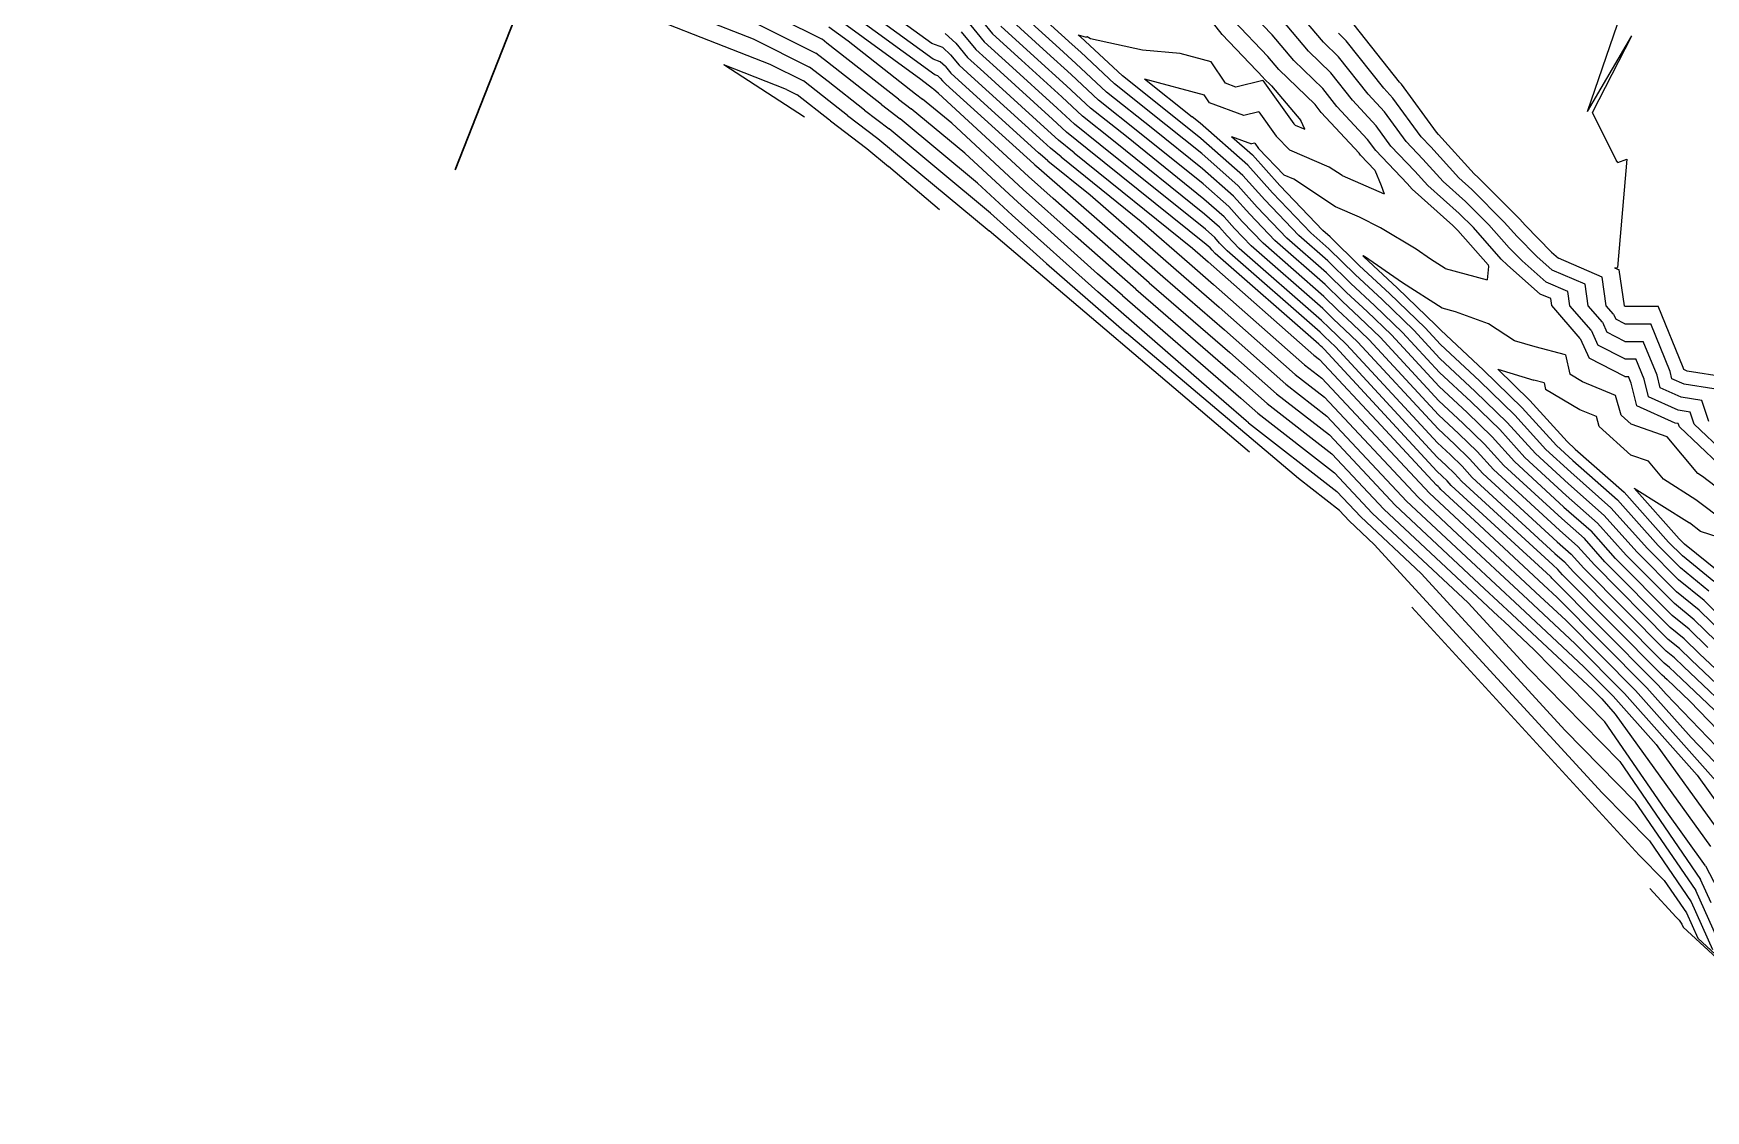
# Model space of a CAD drawing. Header units: metres. Extents: x -1120501 to 1198934, y -4928884 to 66998.
# Drawn here: x 62.3 to 303.9, y -948 to -792.5 of the extents above; entities that cross this region are included whole.
import ezdxf

# ---------------------------------------------------------------- set-up
doc = ezdxf.new("R2010")
doc.units = ezdxf.units.M
doc.layers.add('Cross Sections', color=10, linetype='Continuous')
doc.layers.add('SURF2CONTOURS', color=7, linetype='Continuous', lineweight=0)

msp = doc.modelspace()

# ---------------------------------------------------------------- linework, layer by layer
at = {"color": 7, "lineweight": 0}
msp.add_circle((-684.64, 190.5), 66807.04, dxfattribs=at)
at = {"layer": 'Cross Sections', "linetype": 'Continuous', "lineweight": 30}
msp.add_line((123.2, -812.15), (294.87, -374.62), dxfattribs=at)
at = {"layer": 'SURF2CONTOURS', "color": 4, "linetype": 'Continuous', "lineweight": -3}
for p, q in [((143.61, -787.07, 255), (168.66, -796.88, 255)), ((192.08, -793.92, 251), (181.44, -786.19, 251)), ((163.85, -789.58, 254), (175.32, -795.3, 254)), ((192.5, -798.43, 252), (179.31, -788.85, 252)), ((197.84, -788.87, 249), (200.83, -792.52, 249)), ((212.33, -794.05, 247), (205.64, -787.98, 247)), ((246.51, -795.03, 245), (241.86, -789.53, 245)), ((177.17, -791.5, 253), (179.98, -793.54, 253)), ((196.31, -792.21, 250), (198.43, -794.78, 250)), ((208.69, -795.19, 248), (203.24, -790.25, 248)), ((240.61, -795.76, 246), (235.66, -790.57, 246)), ((251.96, -793.52, 244), (250.81, -792.41, 244)), ((286.8, -803.73, 243), (291.14, -791.11, 243)), ((179.98, -793.54, 253), (189.71, -801.16, 253)), ((193.64, -794.5, 251), (192.08, -793.92, 251)), ((194.79, -795.55, 251), (193.64, -794.5, 251)), ((201.4, -797.47, 250), (198.43, -794.78, 250)), ((205.04, -796.33, 249), (200.83, -792.52, 249)), ((213.58, -795.18, 247), (212.33, -794.05, 247)), ((257.39, -800.37, 244), (251.96, -793.52, 244)), ((286.8, -803.73, 243), (293.2, -792.81, 243)), ((287.55, -803.87, 243), (293.2, -792.81, 243)), ((168.66, -796.88, 255), (173.51, -799.31, 255)), ((177.02, -796.62, 254), (175.32, -795.3, 254)), ((184.8, -802.72, 254), (177.02, -796.62, 254)), ((194.79, -795.55, 251), (196.02, -797.05, 251)), ((197.75, -798.62, 251), (196.02, -797.05, 251)), ((210.88, -801.63, 249), (205.04, -796.33, 249)), ((212.23, -798.4, 248), (208.69, -795.19, 248)), ((218.48, -799.75, 247), (213.58, -795.18, 247)), ((242.2, -797.65, 246), (240.61, -795.76, 246)), ((249.71, -798.12, 245), (246.51, -795.03, 245)), ((177.21, -802.18, 255), (173.51, -799.31, 255)), ((192.94, -798.59, 252), (192.5, -798.43, 252)), ((193.27, -798.89, 252), (192.94, -798.59, 252)), ((193.27, -798.89, 252), (193.62, -799.31, 252)), ((194.11, -799.76, 252), (193.62, -799.31, 252)), ((208.18, -808.07, 251), (197.75, -798.62, 251)), ((209.53, -804.85, 250), (201.4, -797.47, 250)), ((216.16, -802.07, 248), (212.23, -798.4, 248)), ((222.8, -799.02, 246), (231.4, -801.31, 246)), ((222.8, -799.02, 246), (229.67, -804.48, 246)), ((247.46, -802.72, 246), (242.2, -797.65, 246)), ((252.87, -802.11, 245), (249.71, -798.12, 245)), ((189.71, -801.16, 253), (190.72, -801.94, 253)), ((194.94, -805.43, 253), (190.72, -801.94, 253)), ((206.83, -811.3, 252), (194.11, -799.76, 252)), ((213.84, -804.39, 249), (210.88, -801.63, 249)), ((222.1, -806.79, 248), (216.16, -802.07, 248)), ((225.88, -805.63, 247), (218.48, -799.75, 247)), ((232.17, -802.46, 246), (231.4, -801.31, 246)), ((256.26, -805.78, 245), (252.87, -802.11, 245)), ((258.7, -801.79, 244), (257.39, -800.37, 244)), ((262.79, -807.38, 244), (258.7, -801.79, 244)), ((179.9, -804.29, 255), (177.21, -802.18, 255)), ((179.9, -804.29, 255), (184.28, -807.64, 255)), ((184.8, -802.72, 254), (187.5, -804.79, 254)), ((218.31, -807.94, 249), (213.84, -804.39, 249)), ((230.85, -805.43, 246), (229.67, -804.48, 246)), ((237.14, -804.3, 246), (232.17, -802.46, 246)), ((239.33, -803.76, 246), (237.14, -804.3, 246)), ((239.33, -803.76, 246), (241.84, -807.28, 246)), ((248.35, -803.85, 246), (247.46, -802.72, 246)), ((253.83, -809.76, 246), (248.35, -803.85, 246)), ((290.95, -810.76, 243), (287.55, -803.87, 243)), ((198.69, -814.08, 254), (187.5, -804.79, 254)), ((205.26, -814.98, 253), (194.94, -805.43, 253)), ((211.52, -806.71, 250), (209.53, -804.85, 250)), ((214.53, -809.1, 250), (211.52, -806.71, 250)), ((231.28, -814.18, 248), (222.1, -806.79, 248)), ((231.07, -809.8, 247), (225.88, -805.63, 247)), ((237.71, -811.49, 246), (230.85, -805.43, 246)), ((258.41, -808.71, 245), (256.26, -805.78, 245)), ((184.28, -807.64, 255), (200.35, -820.98, 255)), ((209.2, -809.03, 251), (208.18, -808.07, 251)), ((210.74, -810.25, 251), (209.2, -809.03, 251)), ((231.7, -822.93, 250), (214.53, -809.1, 250)), ((231.49, -818.55, 249), (218.31, -807.94, 249)), ((243.78, -809.31, 246), (241.84, -807.28, 246)), ((249.47, -811.76, 246), (243.78, -809.31, 246)), ((261.88, -812.36, 245), (258.41, -808.71, 245)), ((264.15, -808.82, 244), (262.79, -807.38, 244)), ((268.21, -813.29, 244), (264.15, -808.82, 244)), ((206.88, -811.35, 252), (206.83, -811.3, 252)), ((206.96, -811.41, 252), (206.88, -811.35, 252)), ((206.96, -811.41, 252), (207.55, -811.89, 252)), ((210.74, -810.25, 251), (222.33, -819.59, 251)), ((236.35, -814.47, 247), (231.07, -809.8, 247)), ((241.28, -815.45, 246), (237.71, -811.49, 246)), ((251.35, -812.99, 246), (249.47, -811.76, 246)), ((254.03, -810.04, 246), (253.83, -809.76, 246)), ((254.03, -810.04, 246), (256.1, -812.22, 246)), ((291.2, -811.1, 243), (290.95, -810.76, 243)), ((292.47, -810.63, 243), (291.14, -826.27, 243)), ((291.2, -811.1, 243), (292.47, -810.63, 243)), ((203.69, -818.69, 254), (198.69, -814.08, 254)), ((207.55, -811.89, 252), (225.43, -827.54, 252)), ((234.99, -817.46, 248), (231.28, -814.18, 248)), ((251.35, -812.99, 246), (257.45, -815.63, 246)), ((256.1, -812.22, 246), (257, -814.43, 246)), ((263.73, -814.4, 245), (261.88, -812.36, 245)), ((270.12, -814.99, 244), (268.21, -813.29, 244)), ((212.82, -821.74, 253), (205.26, -814.98, 253)), ((239.1, -817.53, 247), (236.35, -814.47, 247)), ((246.83, -821.27, 246), (241.28, -815.45, 246)), ((257, -814.43, 246), (257.45, -815.63, 246)), ((268.29, -818.46, 245), (263.73, -814.4, 245)), ((274.79, -819.69, 244), (270.12, -814.99, 244)), ((203.69, -818.69, 254), (216.05, -829.75, 254)), ((233.63, -820.44, 249), (231.49, -818.55, 249)), ((236.92, -819.61, 248), (234.99, -817.46, 248)), ((243.38, -822.01, 247), (239.1, -817.53, 247)), ((270.32, -820.5, 245), (268.29, -818.46, 245)), ((237.97, -852.91, 255), (200.35, -820.98, 255)), ((222.33, -819.59, 251), (229.3, -825.69, 251)), ((234.74, -821.68, 249), (233.63, -820.44, 249)), ((239.93, -822.76, 248), (236.92, -819.61, 248)), ((249.46, -823.57, 246), (246.83, -821.27, 246)), ((274.35, -825.03, 245), (270.32, -820.5, 245)), ((276.66, -821.79, 244), (274.79, -819.69, 244)), ((221.56, -829.39, 253), (212.82, -821.74, 253)), ((232.27, -823.43, 250), (231.7, -822.93, 250)), ((232.57, -823.76, 250), (232.27, -823.43, 250)), ((233.03, -824.24, 250), (232.57, -823.76, 250)), ((236.48, -823.5, 249), (234.74, -821.68, 249)), ((248.37, -833.89, 249), (236.48, -823.5, 249)), ((248.73, -830.45, 248), (239.93, -822.76, 248)), ((249.1, -827.01, 247), (243.38, -822.01, 247)), ((253.26, -827.29, 246), (249.46, -823.57, 246)), ((279.47, -824.67, 244), (276.66, -821.79, 244)), ((229.3, -825.69, 251), (232.78, -828.7, 251)), ((248, -837.33, 250), (233.03, -824.24, 250)), ((254.33, -824.54, 245), (254.51, -824.72, 245)), ((254.33, -824.54, 245), (254.55, -824.65, 245)), ((259.29, -829.17, 245), (254.51, -824.72, 245)), ((254.61, -824.69, 245), (254.55, -824.65, 245)), ((260.09, -828.49, 245), (254.61, -824.69, 245)), ((275.24, -825.94, 245), (274.35, -825.03, 245)), ((275.24, -825.94, 245), (279.96, -830.09, 245)), ((279.47, -824.67, 244), (281.72, -826.65, 244)), ((290.7, -826.3, 243), (291.14, -826.27, 243)), ((225.43, -827.54, 252), (234.35, -835.26, 252)), ((252, -829.86, 247), (249.1, -827.01, 247)), ((257.13, -830.89, 246), (253.26, -827.29, 246)), ((265.8, -832.13, 245), (260.09, -828.49, 245)), ((286.46, -828.68, 244), (281.72, -826.65, 244)), ((286.89, -831.78, 244), (286.46, -828.68, 244)), ((290.7, -826.3, 243), (291.41, -826.6, 243)), ((292.14, -831.79, 243), (291.41, -826.6, 243)), ((231.05, -842.81, 254), (216.05, -829.75, 254)), ((221.56, -829.39, 253), (235.92, -841.83, 253)), ((245.92, -840.3, 251), (232.78, -828.7, 251)), ((250.75, -832.42, 248), (248.73, -830.45, 248)), ((254.96, -832.62, 247), (252, -829.86, 247)), ((261.72, -835.31, 246), (257.13, -830.89, 246)), ((264.96, -834.63, 245), (259.29, -829.17, 245)), ((281.5, -830.75, 245), (279.96, -830.09, 245)), ((281.65, -831.76, 245), (281.5, -830.75, 245)), ((252.8, -834.34, 248), (250.75, -832.42, 248)), ((258.48, -836, 247), (254.96, -832.62, 247)), ((267.76, -832.65, 245), (265.8, -832.13, 245)), ((272.5, -834.41, 245), (267.76, -832.65, 245)), ((285.76, -836.5, 245), (281.65, -831.76, 245)), ((288.96, -834.16, 244), (286.89, -831.78, 244)), ((292.17, -831.82, 243), (292.14, -831.79, 243)), ((292.17, -831.82, 243), (292.17, -831.84, 243)), ((292.21, -831.86, 243), (292.17, -831.84, 243)), ((292.21, -831.86, 243), (297.01, -831.86, 243)), ((300.64, -840.72, 243), (297.01, -831.86, 243)), ((243.22, -843.09, 252), (234.35, -835.26, 252)), ((249.49, -834.99, 249), (248.37, -833.89, 249)), ((250.64, -836.06, 249), (249.49, -834.99, 249)), ((255.24, -836.68, 248), (252.8, -834.34, 248)), ((261.72, -835.31, 246), (265.49, -839.39, 246)), ((264.96, -834.63, 245), (265.6, -835.32, 245)), ((271.8, -841.09, 245), (265.6, -835.32, 245)), ((276.28, -836.83, 245), (272.5, -834.41, 245)), ((288.96, -834.16, 244), (289.61, -835.6, 244)), ((292.21, -836.93, 244), (289.61, -835.6, 244)), ((248.24, -837.56, 250), (248, -837.33, 250)), ((248.48, -837.78, 250), (248.24, -837.56, 250)), ((248.76, -838.05, 250), (248.48, -837.78, 250)), ((248.76, -838.05, 250), (265.05, -855.66, 250)), ((252, -837.37, 249), (250.64, -836.06, 249)), ((252, -837.37, 249), (265.16, -851.59, 249)), ((255.24, -836.68, 248), (265.27, -847.53, 248)), ((258.48, -836, 247), (265.38, -843.46, 247)), ((279.23, -837.72, 245), (276.28, -836.83, 245)), ((283.62, -838.88, 245), (279.23, -837.72, 245)), ((285.76, -836.5, 245), (287.04, -839.35, 245)), ((292.21, -836.93, 244), (294.87, -836.92, 244)), ((296.88, -841.83, 244), (294.87, -836.92, 244)), ((245.92, -840.3, 251), (248.44, -842.26, 251)), ((270.6, -844.15, 246), (265.49, -839.39, 246)), ((283.62, -838.88, 245), (284.27, -841.68, 245)), ((292.21, -841.99, 245), (287.04, -839.35, 245)), ((300.71, -841.01, 243), (300.64, -840.72, 243)), ((237.49, -848.39, 254), (231.05, -842.81, 254)), ((240.52, -845.89, 253), (235.92, -841.83, 253)), ((243.22, -843.09, 252), (249.17, -847.71, 252)), ((248.44, -842.26, 251), (264, -858.87, 251)), ((277.38, -846.51, 245), (271.8, -841.09, 245)), ((286.09, -842.76, 245), (284.27, -841.68, 245)), ((290.87, -844.72, 245), (286.09, -842.76, 245)), ((292.21, -841.99, 245), (292.73, -841.99, 245)), ((293.13, -842.95, 245), (292.73, -841.99, 245)), ((293.92, -846.24, 245), (293.13, -842.95, 245)), ((297.31, -843.63, 244), (296.88, -841.83, 244)), ((301.2, -841.23, 243), (300.71, -841.01, 243)), ((306.75, -842.11, 243), (301.2, -841.23, 243)), ((269.41, -847.21, 247), (265.38, -843.46, 247)), ((275.2, -848.62, 246), (270.6, -844.15, 246)), ((291.68, -847.59, 245), (290.87, -844.72, 245)), ((300.33, -844.98, 244), (297.31, -843.63, 244)), ((303.34, -845.46, 244), (300.33, -844.98, 244)), ((304.33, -848.48, 244), (303.34, -845.46, 244)), ((240.52, -845.89, 253), (249.89, -853.16, 253)), ((249.17, -847.71, 252), (260.68, -860.01, 252)), ((268.21, -850.26, 248), (265.27, -847.53, 248)), ((273.03, -850.73, 247), (269.41, -847.21, 247)), ((282.34, -851.97, 245), (277.38, -846.51, 245)), ((291.68, -847.59, 245), (293.12, -848.89, 245)), ((299.46, -848.73, 245), (293.92, -846.24, 245)), ((237.82, -848.68, 254), (237.49, -848.39, 254)), ((237.82, -848.68, 254), (250.61, -858.62, 254)), ((270.86, -852.83, 248), (268.21, -850.26, 248)), ((279.29, -853.12, 246), (275.2, -848.62, 246)), ((298.32, -850.71, 245), (293.12, -848.89, 245)), ((299.93, -848.81, 245), (299.46, -848.73, 245)), ((300.08, -849.27, 245), (299.93, -848.81, 245)), ((305.8, -854.67, 245), (300.08, -849.27, 245)), ((267.01, -853.32, 249), (265.16, -851.59, 249)), ((273.21, -855.42, 248), (270.86, -852.83, 248)), ((276.25, -854.27, 247), (273.03, -850.73, 247)), ((284.71, -854.15, 245), (282.34, -851.97, 245)), ((302.74, -856.01, 245), (298.32, -850.71, 245)), ((249.89, -853.16, 253), (257.37, -861.15, 253)), ((268.68, -854.94, 249), (267.01, -853.32, 249)), ((270.17, -856.58, 249), (268.68, -854.94, 249)), ((283.41, -860.85, 247), (276.25, -854.27, 247)), ((284.06, -857.5, 246), (279.29, -853.12, 246)), ((284.71, -854.15, 245), (291.15, -859.83, 245)), ((265.82, -856.38, 250), (265.05, -855.66, 250)), ((266.51, -857.05, 250), (265.82, -856.38, 250)), ((267.12, -857.73, 250), (266.51, -857.05, 250)), ((282.11, -867.54, 249), (270.17, -856.58, 249)), ((282.76, -864.2, 248), (273.21, -855.42, 248)), ((284.06, -857.5, 246), (289.23, -862.07, 246)), ((303.42, -856.43, 245), (302.74, -856.01, 245)), ((310.33, -861.71, 245), (303.42, -856.43, 245)), ((250.61, -858.62, 254), (254.05, -862.29, 254)), ((269.99, -868.72, 252), (260.68, -860.01, 252)), ((266.1, -860.84, 251), (264, -858.87, 251)), ((281.45, -870.89, 250), (267.12, -857.73, 250)), ((297, -866.39, 245), (291.15, -859.83, 245)), ((293.54, -858.14, 244), (300.06, -865.45, 244)), ((293.54, -858.14, 244), (301.54, -863.15, 244)), ((254.05, -862.29, 254), (262.79, -870.46, 254)), ((273.88, -876.59, 253), (257.37, -861.15, 253)), ((279.32, -873.14, 251), (266.1, -860.84, 251)), ((283.41, -860.85, 247), (287.32, -864.3, 247)), ((293.93, -867.33, 246), (289.23, -862.07, 246)), ((282.76, -864.2, 248), (285.4, -866.53, 248)), ((290.87, -868.28, 247), (287.32, -864.3, 247)), ((303.14, -864.37, 244), (301.54, -863.15, 244)), ((308.08, -865.98, 244), (303.14, -864.37, 244)), ((287.8, -869.22, 248), (285.4, -866.53, 248)), ((299.65, -873.08, 246), (293.93, -867.33, 246)), ((300.23, -869.64, 245), (297, -866.39, 245)), ((300.81, -866.2, 244), (300.06, -865.45, 244)), ((305.79, -870.21, 244), (300.81, -866.2, 244)), ((277.03, -875.27, 252), (269.99, -868.72, 252)), ((282.11, -867.54, 249), (283.48, -868.76, 249)), ((284.74, -870.16, 249), (283.48, -868.76, 249)), ((298.48, -879.97, 248), (287.8, -869.22, 248)), ((299.06, -876.53, 247), (290.87, -868.28, 247)), ((304.36, -872.98, 245), (300.23, -869.64, 245)), ((262.79, -870.46, 254), (283.6, -893.14, 254)), ((281.45, -870.89, 250), (281.57, -870.99, 250)), ((281.67, -871.11, 250), (281.57, -870.99, 250)), ((281.67, -871.11, 250), (288.52, -878, 250)), ((297.9, -883.41, 249), (284.74, -870.16, 249)), ((283.73, -877.25, 251), (279.32, -873.14, 251)), ((302.94, -875.74, 246), (299.65, -873.08, 246)), ((294.29, -911.12, 255), (261.41, -875.29, 255)), ((274.75, -877.4, 253), (273.88, -876.59, 253)), ((286.29, -883.92, 252), (277.03, -875.27, 252)), ((301.51, -878.5, 247), (299.06, -876.53, 247)), ((302.94, -875.74, 246), (306.55, -879.27, 246)), ((274.75, -877.4, 253), (279.11, -881.48, 253)), ((293.77, -887.36, 251), (283.73, -877.25, 251)), ((288.52, -878, 250), (297.02, -886.56, 250)), ((301.51, -878.5, 247), (304.19, -881.12, 247)), ((279.11, -881.48, 253), (289.33, -891.89, 253)), ((300.08, -881.26, 248), (298.48, -879.97, 248)), ((300.08, -881.26, 248), (301.83, -882.97, 248)), ((290.52, -888.17, 252), (286.29, -883.92, 252)), ((298.65, -884.02, 249), (297.9, -883.41, 249)), ((298.65, -884.02, 249), (299.48, -884.82, 249)), ((309.6, -890.33, 248), (301.83, -882.97, 248)), ((298.19, -887.87, 250), (297.02, -886.56, 250)), ((299.48, -884.82, 249), (307.03, -891.98, 249)), ((290.52, -888.17, 252), (296.74, -895.16, 252)), ((305.37, -900.39, 251), (293.77, -887.36, 251)), ((307.82, -897.87, 250), (298.19, -887.87, 250)), ((293.62, -903.35, 254), (283.6, -893.14, 254)), ((298.02, -904.54, 253), (289.33, -891.89, 253)), ((296.74, -895.16, 252), (305.34, -907.11, 252)), ((293.62, -903.35, 254), (302.48, -916.25, 254)), ((303.86, -912.67, 253), (298.02, -904.54, 253)), ((297.91, -914.81, 255), (294.29, -911.12, 255)), ((303.86, -912.67, 253), (311.38, -927.13, 253)), ((297.91, -914.81, 255), (301.11, -919.47, 255)), ((306.2, -924.6, 254), (302.48, -916.25, 254)), ((301.11, -919.47, 255), (302.75, -923.13, 255)), ((302.75, -923.13, 255), (319.86, -938.97, 255))]:
    msp.add_line(p, q, dxfattribs=at)
at = {"layer": 'SURF2CONTOURS', "color": 2, "linetype": 'Continuous', "lineweight": -3}
for p, q in [((147.26, -785.79, 254.5), (166.25, -793.23, 254.5)), ((161.45, -785.93, 253.5), (176.22, -793.3, 253.5)), ((192.29, -796.17, 251.5), (180.38, -787.52, 251.5)), ((234, -792.61, 246.5), (229.27, -786.5, 246.5)), ((248.66, -793.72, 244.5), (242.49, -786.42, 244.5)), ((210.51, -794.62, 247.5), (204.44, -789.12, 247.5)), ((241.23, -792.65, 245.5), (237.31, -788.54, 245.5)), ((178.24, -790.17, 252.5), (190.48, -799.06, 252.5)), ((195.55, -793.88, 250.5), (193.99, -792.45, 250.5)), ((197.08, -790.54, 249.5), (199.63, -793.65, 249.5)), ((206.86, -795.76, 248.5), (202.04, -791.38, 248.5)), ((259.65, -799.5, 243.5), (253.09, -791.22, 243.5)), ((166.25, -793.23, 254.5), (174.41, -797.3, 254.5)), ((176.92, -793.85, 253.5), (176.22, -793.3, 253.5)), ((187.25, -801.94, 253.5), (176.92, -793.85, 253.5)), ((195.55, -793.88, 250.5), (197.23, -795.92, 250.5)), ((203.22, -796.9, 249.5), (199.63, -793.65, 249.5)), ((212.9, -796.79, 247.5), (210.51, -794.62, 247.5)), ((213.22, -792.63, 246.5), (214.15, -793.47, 246.5)), ((213.22, -792.63, 246.5), (214.38, -792.99, 246.5)), ((214.25, -793.57, 246.5), (214.15, -793.47, 246.5)), ((219.64, -798.59, 246.5), (214.25, -793.57, 246.5)), ((214.52, -792.96, 246.5), (214.38, -792.99, 246.5)), ((215, -793.24, 246.5), (214.52, -792.96, 246.5)), ((222.52, -794.86, 246.5), (215, -793.24, 246.5)), ((227.97, -795.35, 246.5), (222.52, -794.86, 246.5)), ((239.98, -798.88, 246.5), (234, -792.61, 246.5)), ((244.36, -796.34, 245.5), (241.23, -792.65, 245.5)), ((250.84, -795.82, 244.5), (248.66, -793.72, 244.5)), ((173.68, -804.55, 255.5), (162.01, -796.99, 255.5)), ((171.06, -800.53, 255.5), (162.01, -796.99, 255.5)), ((193.29, -796.55, 251.5), (192.29, -796.17, 251.5)), ((194.03, -797.22, 251.5), (193.29, -796.55, 251.5)), ((194.03, -797.22, 251.5), (194.82, -798.18, 251.5)), ((199.58, -798.05, 250.5), (197.23, -795.92, 250.5)), ((210.2, -803.24, 249.5), (203.22, -796.9, 249.5)), ((211.55, -800.01, 248.5), (206.86, -795.76, 248.5)), ((217.32, -800.91, 247.5), (212.9, -796.79, 247.5)), ((232.44, -796.54, 246.5), (227.97, -795.35, 246.5)), ((234.51, -799.63, 246.5), (232.44, -796.54, 246.5)), ((248.58, -800.42, 245.5), (244.36, -796.34, 245.5)), ((255.13, -801.24, 244.5), (250.84, -795.82, 244.5)), ((177.11, -799.4, 254.5), (174.41, -797.3, 254.5)), ((182.35, -803.51, 254.5), (177.11, -799.4, 254.5)), ((190.48, -799.06, 252.5), (192.16, -800.37, 252.5)), ((195.93, -799.19, 251.5), (194.82, -798.18, 251.5)), ((207.5, -809.69, 251.5), (195.93, -799.19, 251.5)), ((208.85, -806.46, 250.5), (199.58, -798.05, 250.5)), ((227.78, -805.05, 246.5), (219.64, -798.59, 246.5)), ((236.02, -800.19, 246.5), (234.51, -799.63, 246.5)), ((239.92, -799.23, 246.5), (236.02, -800.19, 246.5)), ((239.92, -799.23, 246.5), (244.38, -805.49, 246.5)), ((240.05, -798.96, 246.5), (239.98, -798.88, 246.5)), ((240.05, -798.96, 246.5), (241.13, -800, 246.5)), ((259.92, -799.8, 243.5), (259.65, -799.5, 243.5)), ((171.06, -800.53, 255.5), (172.61, -801.31, 255.5)), ((177.3, -804.96, 255.5), (172.61, -801.31, 255.5)), ((187.25, -801.94, 253.5), (189.11, -803.36, 253.5)), ((192.16, -800.37, 252.5), (192.33, -800.51, 252.5)), ((193.06, -801.11, 252.5), (192.33, -800.51, 252.5)), ((206.05, -813.13, 252.5), (193.06, -801.11, 252.5)), ((215, -803.23, 248.5), (211.55, -800.01, 248.5)), ((223.99, -806.21, 247.5), (217.32, -800.91, 247.5)), ((241.13, -800, 246.5), (245.37, -805.01, 246.5)), ((250.61, -802.98, 245.5), (248.58, -800.42, 245.5)), ((257.48, -803.78, 244.5), (255.13, -801.24, 244.5)), ((264.98, -806.72, 243.5), (259.92, -799.8, 243.5)), ((182.35, -803.51, 254.5), (185.89, -806.22, 254.5)), ((196.82, -809.75, 253.5), (189.11, -803.36, 253.5)), ((212.68, -805.55, 249.5), (210.2, -803.24, 249.5)), ((220.21, -807.36, 248.5), (215, -803.23, 248.5)), ((255.04, -807.77, 245.5), (250.61, -802.98, 245.5)), ((260.6, -808.05, 244.5), (257.48, -803.78, 244.5)), ((177.45, -805.07, 255.5), (177.3, -804.96, 255.5)), ((177.45, -805.07, 255.5), (182.67, -809.07, 255.5)), ((200.57, -818.4, 254.5), (185.89, -806.22, 254.5)), ((210.36, -807.87, 250.5), (208.85, -806.46, 250.5)), ((216.42, -808.52, 249.5), (212.68, -805.55, 249.5)), ((231.17, -811.99, 247.5), (223.99, -806.21, 247.5)), ((230.96, -807.62, 246.5), (227.78, -805.05, 246.5)), ((244.59, -805.71, 246.5), (244.38, -805.49, 246.5)), ((244.59, -805.71, 246.5), (245.95, -806.3, 246.5)), ((245.95, -806.3, 246.5), (245.37, -805.01, 246.5)), ((265.29, -807.04, 243.5), (264.98, -806.72, 243.5)), ((182.67, -809.07, 255.5), (185.82, -811.69, 255.5)), ((212.64, -809.68, 250.5), (210.36, -807.87, 250.5)), ((231.6, -820.74, 249.5), (216.42, -808.52, 249.5)), ((231.38, -816.37, 248.5), (220.21, -807.36, 248.5)), ((237.03, -812.98, 246.5), (230.96, -807.62, 246.5)), ((235.39, -807.35, 245.5), (238.39, -809.99, 245.5)), ((235.39, -807.35, 245.5), (238.26, -808.41, 245.5)), ((238.74, -808.29, 245.5), (238.26, -808.41, 245.5)), ((238.74, -808.29, 245.5), (239.29, -809.07, 245.5)), ((242.98, -812.92, 245.5), (239.29, -809.07, 245.5)), ((256.22, -809.38, 245.5), (255.04, -807.77, 245.5)), ((263.02, -810.59, 244.5), (260.6, -808.05, 244.5)), ((270.45, -812.73, 243.5), (265.29, -807.04, 243.5)), ((193.2, -817.95, 255.5), (185.82, -811.69, 255.5)), ((204.48, -816.84, 253.5), (196.82, -809.75, 253.5)), ((208.04, -810.19, 251.5), (207.5, -809.69, 251.5)), ((208.85, -810.83, 251.5), (208.04, -810.19, 251.5)), ((208.85, -810.83, 251.5), (214.94, -815.74, 251.5)), ((212.64, -809.68, 250.5), (229.72, -823.44, 250.5)), ((242.37, -814.41, 245.5), (238.39, -809.99, 245.5)), ((260.75, -814.13, 245.5), (256.22, -809.38, 245.5)), ((265.97, -813.85, 244.5), (263.02, -810.59, 244.5)), ((209.61, -816.31, 252.5), (206.05, -813.13, 252.5)), ((235.67, -815.96, 247.5), (231.17, -811.99, 247.5)), ((240.19, -816.49, 246.5), (237.03, -812.98, 246.5)), ((244.36, -813.52, 245.5), (242.98, -812.92, 245.5)), ((250.42, -817.48, 245.5), (244.36, -813.52, 245.5)), ((261.49, -814.96, 245.5), (260.75, -814.13, 245.5)), ((269.2, -816.73, 244.5), (265.97, -813.85, 244.5)), ((271.03, -813.26, 243.5), (270.45, -812.73, 243.5)), ((277.03, -819.29, 243.5), (271.03, -813.26, 243.5)), ((223.5, -828.46, 252.5), (209.61, -816.31, 252.5)), ((214.94, -815.74, 251.5), (227.37, -826.61, 251.5)), ((234.31, -818.95, 248.5), (231.38, -816.37, 248.5)), ((238.01, -818.57, 247.5), (235.67, -815.96, 247.5)), ((245.11, -821.64, 246.5), (240.19, -816.49, 246.5)), ((248.56, -820.9, 245.5), (242.37, -814.41, 245.5)), ((267.37, -820.2, 245.5), (261.49, -814.96, 245.5)), ((202.9, -820.55, 254.5), (200.57, -818.4, 254.5)), ((216.03, -827.16, 253.5), (204.48, -816.84, 253.5)), ((235.83, -820.64, 248.5), (234.31, -818.95, 248.5)), ((241.65, -822.38, 247.5), (238.01, -818.57, 247.5)), ((253.87, -818.97, 245.5), (250.42, -817.48, 245.5)), ((256.91, -820.52, 245.5), (253.87, -818.97, 245.5)), ((272.55, -820.1, 244.5), (269.2, -816.73, 244.5)), ((202.9, -820.55, 254.5), (208.66, -825.7, 254.5)), ((232.95, -821.94, 249.5), (231.6, -820.74, 249.5)), ((238.2, -823.13, 248.5), (235.83, -820.64, 248.5)), ((249.64, -821.85, 245.5), (248.56, -820.9, 245.5)), ((262.06, -823.63, 245.5), (256.91, -820.52, 245.5)), ((268.08, -820.91, 245.5), (267.37, -820.2, 245.5)), ((268.08, -820.91, 245.5), (272.48, -825.85, 245.5)), ((275.5, -823.41, 244.5), (272.55, -820.1, 244.5)), ((277.81, -820.16, 243.5), (277.03, -819.29, 243.5)), ((281.59, -824.03, 243.5), (277.81, -820.16, 243.5)), ((229.72, -823.44, 250.5), (231.24, -824.76, 250.5)), ((233.65, -822.72, 249.5), (232.95, -821.94, 249.5)), ((234.75, -823.87, 249.5), (233.65, -822.72, 249.5)), ((248.55, -832.17, 248.5), (238.2, -823.13, 248.5)), ((248.91, -828.73, 247.5), (241.65, -822.38, 247.5)), ((249.28, -825.29, 246.5), (245.11, -821.64, 246.5)), ((253.88, -826, 245.5), (249.64, -821.85, 245.5)), ((264.11, -825.05, 245.5), (262.06, -823.63, 245.5)), ((277.35, -825.31, 244.5), (275.5, -823.41, 244.5)), ((208.66, -825.7, 254.5), (220.18, -835.73, 254.5)), ((231.24, -824.76, 250.5), (232, -825.42, 250.5)), ((247.27, -838.9, 250.5), (232, -825.42, 250.5)), ((248.19, -835.61, 249.5), (234.75, -823.87, 249.5)), ((252.63, -828.57, 246.5), (249.28, -825.29, 246.5)), ((258.21, -830.03, 245.5), (253.88, -826, 245.5)), ((266.24, -826.41, 245.5), (264.11, -825.05, 245.5)), ((272.52, -826.13, 245.5), (272.31, -828.03, 245.5)), ((272.48, -825.85, 245.5), (272.52, -826.13, 245.5)), ((277.35, -825.31, 244.5), (280.84, -828.37, 244.5)), ((281.59, -824.03, 243.5), (282.6, -824.93, 243.5)), ((288.93, -827.64, 243.5), (282.6, -824.93, 243.5)), ((219.62, -830.31, 253.5), (216.03, -827.16, 253.5)), ((223.5, -828.46, 252.5), (235.13, -838.55, 252.5)), ((227.37, -826.61, 251.5), (233.57, -831.98, 251.5)), ((256.04, -831.75, 246.5), (252.63, -828.57, 246.5)), ((266.24, -826.41, 245.5), (272.31, -828.03, 245.5)), ((283.98, -829.71, 244.5), (280.84, -828.37, 244.5)), ((289.52, -831.79, 243.5), (288.93, -827.64, 243.5)), ((219.62, -830.31, 253.5), (236.7, -845.11, 253.5)), ((251.37, -831.14, 247.5), (248.91, -828.73, 247.5)), ((263.34, -834.97, 245.5), (258.21, -830.03, 245.5)), ((284.27, -831.77, 244.5), (283.98, -829.71, 244.5)), ((244.57, -841.69, 251.5), (233.57, -831.98, 251.5)), ((250.12, -833.71, 248.5), (248.55, -832.17, 248.5)), ((253.88, -833.48, 247.5), (251.37, -831.14, 247.5)), ((256.86, -836.34, 247.5), (253.88, -833.48, 247.5)), ((260.1, -835.65, 246.5), (256.04, -831.75, 246.5)), ((287.36, -835.33, 244.5), (284.27, -831.77, 244.5)), ((290.56, -832.99, 243.5), (289.52, -831.79, 243.5)), ((290.56, -832.99, 243.5), (290.89, -833.72, 243.5)), ((245.04, -856.74, 254.5), (220.18, -835.73, 254.5)), ((248.87, -836.28, 249.5), (248.19, -835.61, 249.5)), ((251.72, -835.2, 248.5), (250.12, -833.71, 248.5)), ((253.62, -837.03, 248.5), (251.72, -835.2, 248.5)), ((260.1, -835.65, 246.5), (265.44, -841.42, 246.5)), ((263.34, -834.97, 245.5), (265.55, -837.36, 245.5)), ((287.36, -835.33, 244.5), (288.32, -837.47, 244.5)), ((292.21, -834.39, 243.5), (290.89, -833.72, 243.5)), ((292.21, -834.39, 243.5), (295.94, -834.39, 243.5)), ((298.76, -841.28, 243.5), (295.94, -834.39, 243.5)), ((249.56, -836.92, 249.5), (248.87, -836.28, 249.5)), ((250.38, -837.71, 249.5), (249.56, -836.92, 249.5)), ((250.38, -837.71, 249.5), (265.1, -853.63, 249.5)), ((253.62, -837.03, 248.5), (265.21, -849.56, 248.5)), ((256.86, -836.34, 247.5), (265.32, -845.49, 247.5)), ((271.2, -842.62, 245.5), (265.55, -837.36, 245.5)), ((292.21, -839.46, 244.5), (288.32, -837.47, 244.5)), ((241.87, -844.49, 252.5), (235.13, -838.55, 252.5)), ((247.27, -838.9, 250.5), (248.08, -839.53, 250.5)), ((257.01, -849.07, 250.5), (248.08, -839.53, 250.5)), ((292.21, -839.46, 244.5), (293.8, -839.46, 244.5)), ((295, -842.39, 244.5), (293.8, -839.46, 244.5)), ((244.57, -841.69, 251.5), (248.8, -844.99, 251.5)), ((270, -845.68, 246.5), (265.44, -841.42, 246.5)), ((276.29, -847.56, 245.5), (271.2, -842.62, 245.5)), ((273.84, -840.96, 244.5), (278.46, -845.45, 244.5)), ((273.84, -840.96, 244.5), (279.08, -842.55, 244.5)), ((280.53, -842.93, 244.5), (279.08, -842.55, 244.5)), ((280.53, -842.93, 244.5), (280.74, -843.86, 244.5)), ((295.62, -844.93, 244.5), (295, -842.39, 244.5)), ((299.01, -842.32, 243.5), (298.76, -841.28, 243.5)), ((300.77, -843.11, 243.5), (299.01, -842.32, 243.5)), ((305.05, -843.78, 243.5), (300.77, -843.11, 243.5)), ((239.17, -847.28, 253.5), (236.7, -845.11, 253.5)), ((241.87, -844.49, 252.5), (249.53, -850.44, 252.5)), ((248.8, -844.99, 251.5), (262.34, -859.44, 251.5)), ((268.81, -848.73, 247.5), (265.32, -845.49, 247.5)), ((283.86, -851.4, 244.5), (278.46, -845.45, 244.5)), ((285.72, -846.82, 244.5), (280.74, -843.86, 244.5)), ((299.9, -846.86, 244.5), (295.62, -844.93, 244.5)), ((239.17, -847.28, 253.5), (250.25, -855.89, 253.5)), ((274.12, -849.67, 246.5), (270, -845.68, 246.5)), ((280.81, -852.55, 245.5), (276.29, -847.56, 245.5)), ((288.1, -847.79, 244.5), (285.72, -846.82, 244.5)), ((288.5, -849.22, 244.5), (288.1, -847.79, 244.5)), ((301.63, -847.13, 244.5), (299.9, -846.86, 244.5)), ((302.2, -848.88, 244.5), (301.63, -847.13, 244.5)), ((249.53, -850.44, 252.5), (259.03, -860.58, 252.5)), ((264.99, -857.7, 250.5), (257.01, -849.07, 250.5)), ((267.61, -851.79, 248.5), (265.21, -849.56, 248.5)), ((271.94, -851.78, 247.5), (268.81, -848.73, 247.5)), ((277.77, -853.7, 246.5), (274.12, -849.67, 246.5)), ((288.5, -849.22, 244.5), (293.07, -853.36, 244.5)), ((306.68, -853.1, 244.5), (302.2, -848.88, 244.5)), ((269.77, -853.89, 248.5), (267.61, -851.79, 248.5)), ((274.73, -854.85, 247.5), (271.94, -851.78, 247.5)), ((284.39, -855.83, 245.5), (280.81, -852.55, 245.5)), ((285.04, -852.48, 244.5), (283.86, -851.4, 244.5)), ((285.04, -852.48, 244.5), (292.11, -858.72, 244.5)), ((266.41, -854.85, 249.5), (265.1, -853.63, 249.5)), ((267.6, -856, 249.5), (266.41, -854.85, 249.5)), ((271.69, -856, 248.5), (269.77, -853.89, 248.5)), ((283.08, -862.52, 247.5), (274.73, -854.85, 247.5)), ((283.74, -859.18, 246.5), (277.77, -853.7, 246.5)), ((295.62, -854.25, 244.5), (293.07, -853.36, 244.5)), ((297.78, -856.85, 244.5), (295.62, -854.25, 244.5)), ((250.97, -861.34, 254.5), (245.04, -856.74, 254.5)), ((250.25, -855.89, 253.5), (255.71, -861.72, 253.5)), ((268.64, -857.15, 249.5), (267.6, -856, 249.5)), ((281.78, -869.22, 249.5), (268.64, -857.15, 249.5)), ((282.43, -865.87, 248.5), (271.69, -856, 248.5)), ((284.39, -855.83, 245.5), (290.19, -860.95, 245.5)), ((302.48, -859.79, 244.5), (297.78, -856.85, 244.5)), ((268.05, -864.78, 251.5), (262.34, -859.44, 251.5)), ((265.22, -857.91, 250.5), (264.99, -857.7, 250.5)), ((265.42, -858.1, 250.5), (265.22, -857.91, 250.5)), ((265.6, -858.3, 250.5), (265.42, -858.1, 250.5)), ((265.6, -858.3, 250.5), (270.5, -862.8, 250.5)), ((283.74, -859.18, 246.5), (288.27, -863.18, 246.5)), ((298.53, -865.92, 244.5), (292.11, -858.72, 244.5)), ((306.74, -863.04, 244.5), (302.48, -859.79, 244.5)), ((250.97, -861.34, 254.5), (252.39, -862.86, 254.5)), ((255.71, -861.72, 253.5), (269.57, -874.68, 253.5)), ((271.93, -872.65, 252.5), (259.03, -860.58, 252.5)), ((295.46, -866.86, 245.5), (290.19, -860.95, 245.5)), ((252.39, -862.86, 254.5), (256, -866.24, 254.5)), ((278.18, -874.2, 251.5), (268.05, -864.78, 251.5)), ((270.5, -862.8, 250.5), (280.46, -872.07, 250.5)), ((283.08, -862.52, 247.5), (286.36, -865.41, 247.5)), ((292.4, -867.81, 246.5), (288.27, -863.18, 246.5)), ((256, -866.24, 254.5), (288.94, -902.13, 254.5)), ((282.43, -865.87, 248.5), (284.44, -867.64, 248.5)), ((289.33, -868.75, 247.5), (286.36, -865.41, 247.5)), ((299.94, -871.36, 245.5), (295.46, -866.86, 245.5)), ((300.52, -867.92, 244.5), (298.53, -865.92, 244.5)), ((281.78, -869.22, 249.5), (282.53, -869.88, 249.5)), ((286.27, -869.69, 248.5), (284.44, -867.64, 248.5)), ((298.19, -881.69, 248.5), (286.27, -869.69, 248.5)), ((298.77, -878.25, 247.5), (289.33, -868.75, 247.5)), ((299.36, -874.8, 246.5), (292.4, -867.81, 246.5)), ((305.08, -871.6, 244.5), (300.52, -867.92, 244.5)), ((282.45, -873.92, 250.5), (280.46, -872.07, 250.5)), ((283.2, -870.64, 249.5), (282.53, -869.88, 249.5)), ((297.61, -885.13, 249.5), (283.2, -870.64, 249.5)), ((303.65, -874.36, 245.5), (299.94, -871.36, 245.5)), ((275.89, -876.34, 252.5), (271.93, -872.65, 252.5)), ((285.01, -880.59, 251.5), (278.18, -874.2, 251.5)), ((295.4, -886.96, 250.5), (282.45, -873.92, 250.5)), ((303.65, -874.36, 245.5), (307.72, -878.34, 245.5)), ((269.57, -874.68, 253.5), (278.25, -884.14, 253.5)), ((287.58, -887.25, 252.5), (275.89, -876.34, 252.5)), ((302.22, -877.12, 246.5), (299.36, -874.8, 246.5)), ((300.8, -879.88, 247.5), (298.77, -878.25, 247.5)), ((302.22, -877.12, 246.5), (305.37, -880.2, 246.5)), ((292.14, -887.77, 251.5), (285.01, -880.59, 251.5)), ((299.37, -882.64, 248.5), (298.19, -881.69, 248.5)), ((300.8, -879.88, 247.5), (303.01, -882.05, 247.5)), ((291.48, -897.62, 253.5), (278.25, -884.14, 253.5)), ((299.37, -882.64, 248.5), (300.66, -883.9, 248.5)), ((309.29, -892.07, 248.5), (300.66, -883.9, 248.5)), ((309.92, -888.58, 247.5), (303.01, -882.05, 247.5)), ((297.94, -885.4, 249.5), (297.61, -885.13, 249.5)), ((297.94, -885.4, 249.5), (298.3, -885.75, 249.5)), ((298.3, -885.75, 249.5), (301.6, -888.87, 249.5)), ((288.89, -888.57, 252.5), (287.58, -887.25, 252.5)), ((288.89, -888.57, 252.5), (290.83, -890.75, 252.5)), ((292.14, -887.77, 251.5), (302.65, -899.57, 251.5)), ((301.78, -894.13, 250.5), (295.4, -886.96, 250.5)), ((301.6, -888.87, 249.5), (308.36, -895.89, 249.5)), ((290.83, -890.75, 252.5), (304.6, -909.89, 252.5)), ((307.29, -899.85, 250.5), (301.78, -894.13, 250.5)), ((291.48, -897.62, 253.5), (303.16, -914.64, 253.5)), ((302.65, -899.57, 251.5), (306.08, -904.34, 251.5)), ((295.76, -909.08, 254.5), (288.94, -902.13, 254.5)), ((295.76, -909.08, 254.5), (301.79, -917.86, 254.5)), ((304.68, -918.04, 253.5), (303.16, -914.64, 253.5)), ((299.63, -920.11, 255.5), (295.8, -915.93, 255.5)), ((301.79, -917.86, 254.5), (304.87, -924.76, 254.5)), ((300.05, -920.54, 255.5), (299.63, -920.11, 255.5)), ((300.05, -920.54, 255.5), (300.43, -921.08, 255.5)), ((300.43, -921.08, 255.5), (300.62, -921.51, 255.5)), ((300.62, -921.51, 255.5), (327.33, -946.24, 255.5))]:
    msp.add_line(p, q, dxfattribs=at)

doc.saveas('drawing.dxf')
